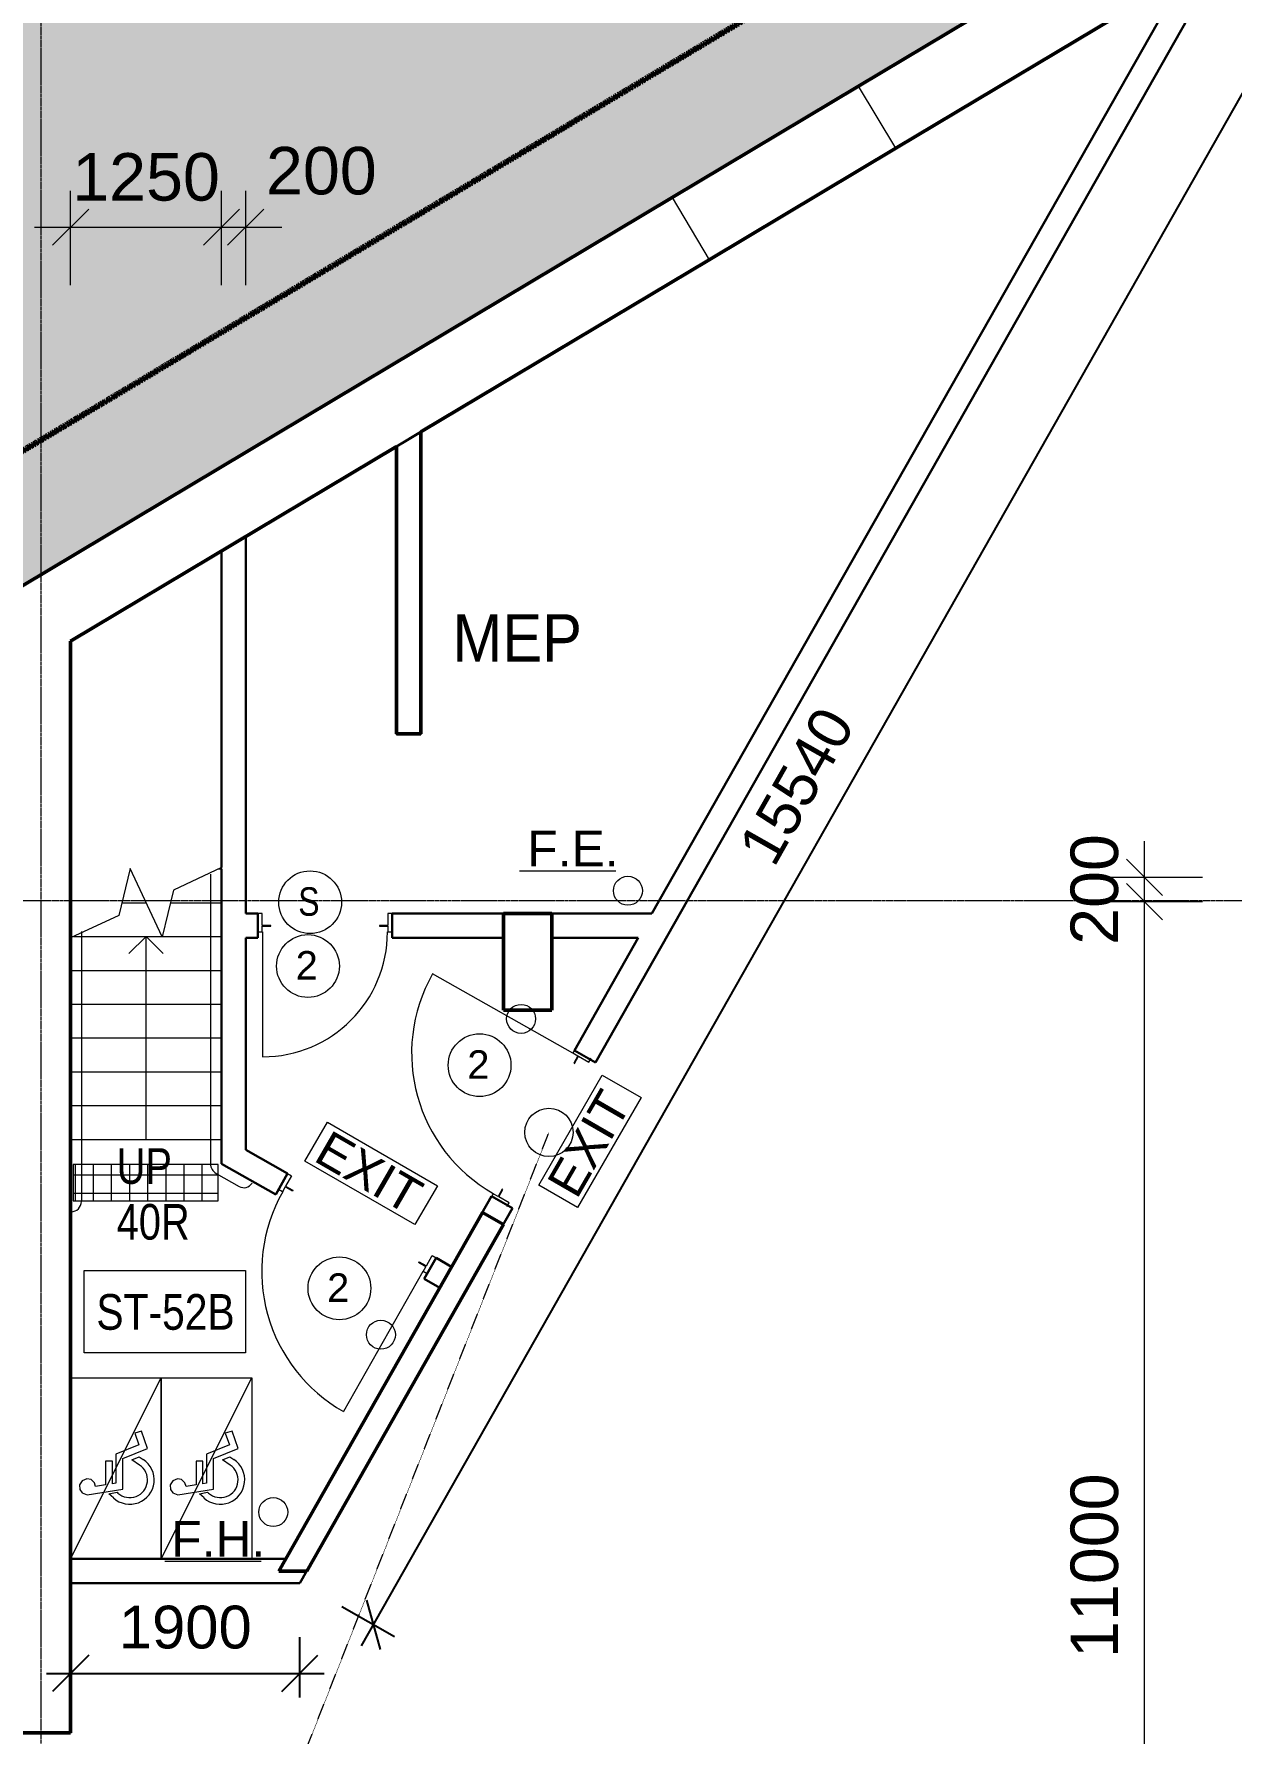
# Model space of a CAD drawing. Header units: millimetres. Extents: x -309924 to 219496, y -330797 to 211873.
# Drawn here: x 36298 to 46211, y 167570 to 181641 of the extents above; entities that cross this region are included whole.
import ezdxf

# ---------------------------------------------------------------- set-up
doc = ezdxf.new("R2010")
doc.units = ezdxf.units.MM
for name, pattern in [('Dash2', [3, 1.5, -1.5]), ('Double dash', [24.5, 10, -3, 2, -3, 2, -4.5]), ('Double dash_2_', [42.8625, 15.875, -4.7625, 6.35, -4.7625, 6.35, -4.7625]), ('Grid Line', [21, 12, -3, 3, -3]), ('Overhead', [1.8, 1.2, -0.6])]:
    doc.linetypes.add(name, pattern=pattern)
for name, color, linetype, lineweight in [('0-1', 7, 'Continuous', 5), ('0-3', 7, 'Double dash_2_', 50), ('A-ANNO-DIMS', 7, 'Continuous', 9), ('A-ANNO-NOTE', 7, 'Continuous', 5), ('A-ANNO-NOTE-1', 7, 'Continuous', 20), ('A-DETL', 102, 'Continuous', 5), ('A-DETL-GENF', 7, 'Continuous', 5), ('A-DETL-HDLN-1', 7, 'Dash2', 5), ('A-DETL-THIN', 7, 'Continuous', 5), ('A-DOOR-1', 7, 'Continuous', 9), ('A-DOOR-FRAM', 7, 'Continuous', 5), ('A-WALL-2', 7, 'Continuous', 35), ('C-PROP-LINE', 7, 'Double dash', 70), ('C-PROP-LINE-1', 7, 'Double dash_2_', 50), ('G-ANNO-TEXT', 7, 'Continuous', 5), ('I-WALL', 7, 'Continuous', 9), ('OAP280_C', 210, 'Continuous', 50), ('OAP280_W', 210, 'Continuous', 50), ('S-COLS-2', 7, 'Continuous', 35), ('S-COLS-3', 7, 'Continuous', 13), ('S-GRID-1', 7, 'Grid Line', 5), ('S-STRS', 7, 'Continuous', 5), ('S-STRS-2', 7, 'Overhead', 5), ('S-STRS-MBND', 7, 'Continuous', 5)]:
    doc.layers.add(name, color=color, linetype=linetype, lineweight=lineweight)
doc.layers.add('A-DETL-GENF-5', color=7, linetype='Continuous', lineweight=9, true_color=0x525252)
doc.styles.add('Arial Narrow_1', font='ARIALN.TTF', dxfattribs={"height": 294.984802})
doc.styles.add('Arial_1', font='arial.ttf', dxfattribs={"height": 393.413174})
doc.styles.add('Arial_11', font='arial.ttf', dxfattribs={"height": 354.071856})
doc.styles.add('Arial_2', font='arial.ttf', dxfattribs={"height": 1.475299})
doc.styles.add('Arial_5', font='arial.ttf', dxfattribs={"width": 0.9, "height": 393.413174})
doc.styles.add('Arial_6', font='arial.ttf', dxfattribs={"height": 1.18024})
doc.styles.add('Arial_7', font='arial.ttf', dxfattribs={"width": 0.8, "height": 1.967066})
doc.styles.add('Arial_8', font='arial.ttf', dxfattribs={"width": 0.8, "height": 295.05988})
doc.dimstyles.new('Diagonal_-_2_0mm_Arial', dxfattribs={"dimscale": 304.8, "dimtxt": 500, "dimasz": 0.984252, "dimexe": 0.984252, "dimexo": 0.984252, "dimgap": 0.656168, "dimtad": 1, "dimdec": 0, "dimrnd": 5, "dimzin": 0, "dimdsep": 46, "dimtxsty": 'Arial_11', "dimblk1": 'OBLIQUE', "dimblk2": 'OBLIQUE', "dimsah": 1, "dimcen": 0.09, "dimdle": 0.656168, "dimadec": 0, "dimazin": 0, "dimtfac": 1, "dimtdec": 4, "dimtix": 1, "dimtmove": 0, "dimatfit": 3, "dimfxl": 1, "dimtvp": 1, "dimtolj": 1, "dimtzin": 0, "dimarcsym": 2})

# ---------------------------------------------------------------- blocks, each defined once
blk = doc.blocks.new('Family - ___-1112717-B2_F PLAN _2 OF 2_')
at = {"layer": 'C-PROP-LINE', "ltscale": 0.3}
blk.add_lwpolyline([(75195, 204615), (56424, 190270), (27494, 172990), (24317, 171707), (22343, 170786), (20247, 169882), (19207, 169463), (18068, 169024), (15862, 168236), (13632, 167518), (11379, 166872), (9105, 166298)], dxfattribs=at)
blk = doc.blocks.new('ARC_ANN_FE_FIRE-EXTINGUISHER - 4-883778-B2_F PLAN _2 OF 2_')
at = {"layer": 'A-ANNO-NOTE'}
blk.add_circle((2.685, -0.821), 0.6, dxfattribs=at)
at = {"layer": 'A-ANNO-NOTE-1'}
blk.add_line((-1.804, 0), (2.187, 0), dxfattribs=at)
at = {"layer": 'A-ANNO-NOTE', "insert": (0.406, 1.662), "char_height": 1.4753, "width": 4.5, "attachment_point": 2, "line_spacing_factor": 0.938532, "style": 'Arial_2'}
blk.add_mtext('F.E.', dxfattribs=at)
blk = doc.blocks.new('ARC_ANN_EXIT - ARC_ANN_EXIT-878429-B2_F PLAN _2 OF 2_')
at = {"layer": 'A-ANNO-NOTE'}
for p, q in [((-2.124, 0), (-2.124, 1.862)), ((-2.124, 1.862), (3.134, 1.862)), ((3.134, 1.862), (3.134, 0)), ((3.134, 0), (-2.124, 0))]:
    blk.add_line(p, q, dxfattribs=at)
at = {"layer": 'A-ANNO-NOTE', "insert": (0.406, 1.662), "char_height": 1.4753, "width": 5.454, "attachment_point": 2, "line_spacing_factor": 0.938532, "style": 'Arial_2'}
blk.add_mtext('EXIT', dxfattribs=at)
blk = doc.blocks.new('ARC_ANN_FIRE-RATING_two_ - top right-911182-B2_F PLAN _2 OF 2_')
at = {"layer": 'A-ANNO-NOTE'}
for centre, radius in [((1.718, 1.92), 0.6), ((0, 0), 1.3)]:
    blk.add_circle(centre, radius, dxfattribs=at)
at = {"layer": 'A-ANNO-NOTE', "insert": (-0.05, 0.62), "char_height": 1.18, "width": 1.0944, "attachment_point": 2, "line_spacing_factor": 0.938532, "style": 'Arial_6'}
blk.add_mtext('2', dxfattribs=at)
blk = doc.blocks.new('ARC_ANN_FIRE-RATING_two_ - bottom right-911402-B2_F PLAN _2 OF 2_')
at = {"layer": 'A-ANNO-NOTE'}
for centre, radius in [((0, 0), 1.3), ((1.718, -1.92), 0.6)]:
    blk.add_circle(centre, radius, dxfattribs=at)
at = {"layer": 'A-ANNO-NOTE', "insert": (-0.05, 0.62), "char_height": 1.18, "width": 1.0944, "attachment_point": 2, "line_spacing_factor": 0.938532, "style": 'Arial_6'}
blk.add_mtext('2', dxfattribs=at)
blk = doc.blocks.new('ARC_ANN_FIRE-RATING_two_ - none-909955-B2_F PLAN _2 OF 2_')
at = {"layer": 'A-ANNO-NOTE'}
blk.add_circle((0, 0), 1.3, dxfattribs=at)
at = {"layer": 'A-ANNO-NOTE', "insert": (-0.05, 0.62), "char_height": 1.18, "width": 1.0944, "attachment_point": 2, "line_spacing_factor": 0.938532, "style": 'Arial_6'}
blk.add_mtext('2', dxfattribs=at)
blk = doc.blocks.new('ARC_DOOR_M41_SINGLE_METAL_WITH_VP - 1200x2100mm-35065409-B2_F PLAN _2 OF 2_')
at = {"layer": 'A-DOOR-1'}
for p, q in [((-670, 52), (-707, 52)), ((-670, 5), (-670, 52)), ((-600, 5), (-670, 5)), ((-600, -2), (-600, 5)), ((670, 5), (600, 5)), ((600, 5), (600, -2)), ((707, 52), (670, 52)), ((670, 52), (670, 5)), ((-707, -100), (-670, -100)), ((-670, -100), (-670, -2)), ((-670, -2), (-600, -2)), ((600, -2), (670, -2)), ((670, -2), (670, -100)), ((670, -100), (707, -100))]:
    blk.add_line(p, q, dxfattribs=at)
at = {"layer": 'A-DOOR-FRAM'}
blk.add_line((667, 52), (667, 1386), dxfattribs=at)
blk.add_arc((667, 52), 1334, 90, 180, dxfattribs=at)
blk = doc.blocks.new('ARC_DOOR_M41_SINGLE_METAL_WITH_VP - 1200x2100mm-37188014-B2_F PLAN _2 OF 2_')
at = {"layer": 'A-DOOR-1'}
for p, q in [((-707, 100), (-670, 100)), ((-670, 100), (-670, 2)), ((-670, 2), (-600, 2)), ((-600, 2), (-600, -5)), ((600, 2), (670, 2)), ((600, -5), (600, 2)), ((670, 100), (707, 100)), ((670, 2), (670, 100)), ((-670, -52), (-707, -52)), ((-670, -5), (-670, -52)), ((-600, -5), (-670, -5)), ((670, -5), (600, -5)), ((670, -52), (670, -5)), ((707, -52), (670, -52))]:
    blk.add_line(p, q, dxfattribs=at)
at = {"layer": 'A-DOOR-FRAM'}
blk.add_line((667, -52), (667, -1386), dxfattribs=at)
blk.add_arc((667, -52), 1334, 180, 270, dxfattribs=at)
blk = doc.blocks.new('ARC_DOOR_M41_SINGLE_METAL_WITH_VP - 900x2100mm-37191662-B2_F PLAN _2 OF 2_')
at = {"layer": 'A-DOOR-1'}
for p, q in [((-520, 52), (-557, 52)), ((-520, 5), (-520, 52)), ((-450, 5), (-520, 5)), ((-450, -2), (-450, 5)), ((520, 5), (450, 5)), ((450, 5), (450, -2)), ((557, 52), (520, 52)), ((520, 52), (520, 5)), ((-557, -100), (-520, -100)), ((-520, -100), (-520, -2)), ((-520, -2), (-450, -2)), ((450, -2), (520, -2)), ((520, -2), (520, -100)), ((520, -100), (557, -100))]:
    blk.add_line(p, q, dxfattribs=at)
at = {"layer": 'A-DOOR-FRAM'}
blk.add_line((517, 52), (517, 1086), dxfattribs=at)
blk.add_arc((517, 52), 1034, 90, 180, dxfattribs=at)
blk = doc.blocks.new('ARC_SYMB_REFUSE - ARC_SYMB_REFUSE B-25762391-B2_F PLAN _2 OF 2_')
at = {"layer": 'A-DETL-GENF'}
for p, q in [((-750, 750), (750, 0)), ((750, 750), (750, 0)), ((-203, 654), (-219, 613)), ((-219, 613), (-173, 317)), ((-176, 673), (-203, 654)), ((-137, 676), (-176, 673)), ((-102, 653), (-137, 676)), ((-120, 553), (-93, 581)), ((-86, 615), (-102, 653)), ((-93, 581), (-86, 615)), ((-245, 395), (-210, 433)), ((-210, 433), (-198, 365)), ((-150, 544), (-120, 553)), ((-137, 461), (-150, 544)), ((60, 461), (-137, 461)), ((60, 404), (60, 461)), ((-198, 365), (-204, 359)), ((-173, 317), (82, 317)), ((-128, 404), (60, 404)), ((-123, 374), (-128, 404)), ((119, 374), (-123, 374)), ((82, 317), (164, 113)), ((196, 185), (119, 374)), ((28, 179), (71, 243)), ((71, 243), (95, 182)), ((95, 182), (73, 149)), ((164, 113), (309, 162)), ((291, 219), (196, 185)), ((309, 162), (291, 219)), ((-750, 0), (750, -750)), ((-750, 0), (750, 0)), ((750, 0), (-750, 0)), ((-203, -96), (-219, -137)), ((-219, -137), (-173, -433)), ((-176, -77), (-203, -96)), ((-137, -74), (-176, -77)), ((-102, -97), (-137, -74)), ((-86, -135), (-102, -97)), ((-93, -169), (-86, -135)), ((750, 0), (750, -750)), ((-150, -206), (-120, -197)), ((-137, -289), (-150, -206)), ((-120, -197), (-93, -169)), ((-245, -355), (-210, -317)), ((-210, -317), (-198, -385)), ((-198, -385), (-204, -391)), ((60, -289), (-137, -289)), ((-128, -346), (60, -346)), ((-123, -376), (-128, -346)), ((119, -376), (-123, -376)), ((60, -346), (60, -289)), ((196, -565), (119, -376)), ((-173, -433), (82, -433)), ((28, -571), (71, -507)), ((71, -507), (95, -568)), ((82, -433), (164, -637)), ((291, -531), (196, -565)), ((309, -588), (291, -531)), ((95, -568), (73, -601)), ((164, -637), (309, -588)), ((750, -750), (-750, -750))]:
    blk.add_line(p, q, dxfattribs=at)
for centre, radius in [((-95, 260), 202), ((-95, 260), 147), ((-95, -490), 202), ((-95, -490), 147)]:
    blk.add_arc(centre, radius, 137.8468, 326.5012, dxfattribs=at)
blk = doc.blocks.new('Family - ___-2785461-B2_F PLAN _2 OF 2_')
at = {"layer": 'C-PROP-LINE'}
blk.add_line((56581, 190357), (-244, 156403), dxfattribs=at)
blk = doc.blocks.new('Family - ___-36030423-B2_F PLAN _2 OF 2_')
at = {"layer": 'C-PROP-LINE'}
blk.add_line((56581, 190357), (-244, 156403), dxfattribs=at)
blk = doc.blocks.new('Family - ___-3197506-B2_F PLAN _2 OF 2_')
at = {"layer": 'C-PROP-LINE-1'}
blk.add_line((56581, 190357), (-244, 156403), dxfattribs=at)
blk = doc.blocks.new('ARC_ANN_SMOKE SEAL_HOLD OPEN DOOR_ - none-5827350-B2_F PLAN _1 OF 2_')
at = {"layer": 'A-ANNO-NOTE'}
blk.add_circle((0, 0), 1.3, dxfattribs=at)
at = {"layer": 'A-ANNO-NOTE', "insert": (-0.05, 0.62), "char_height": 1.18, "width": 1.3104, "attachment_point": 2, "line_spacing_factor": 0.938532, "style": 'Arial_7'}
blk.add_mtext('S', dxfattribs=at)
blk = doc.blocks.new('Dims-B2-FPLAN_2OF2__dwg__Oblique-5772969-B2_F PLAN _2 OF 2_')
at = {"layer": 'A-ANNO-DIMS'}
blk.add_line((-0.5, -0.5), (0.5, 0.5), dxfattribs=at)
blk = doc.blocks.new('_Oblique')
at = {"color": 0, "linetype": 'ByBlock', "lineweight": -2}
blk.add_line((-0.5, -0.5), (0.5, 0.5), dxfattribs=at)
blk = doc.blocks.new('*D182')
at = {"layer": 'A-ANNO-DIMS', "color": 0, "lineweight": -2, "transparency": 16777216}
for p, q in [((39010, 168292), (46878, 182158)), ((46953, 181885), (46518, 182132)), ((39283, 168367), (38848, 168614))]:
    blk.add_line(p, q, dxfattribs=at)
at = {"layer": 'Defpoints', "color": 0, "transparency": 16777216}
for p in [(46779, 181984), (47214, 181737), (39544, 168219)]:
    blk.add_point(p, dxfattribs=at)
at = {"layer": 'A-ANNO-DIMS', "color": 0, "lineweight": -2, "transparency": 16777216, "xscale": 299.9999999999999, "yscale": 299.9999999999999, "zscale": 299.9999999999999}
for p, rotation in [((46779, 181984), 60.42918737615303), ((39109, 168466), 240.429187376153)]:
    blk.add_blockref('_Oblique', p, dxfattribs=dict(at, rotation=rotation))
at = {"layer": 'A-ANNO-DIMS', "color": 0, "transparency": 16777216, "insert": (42613, 175413), "char_height": 354.1, "attachment_point": 5, "rotation": 60.4292, "style": 'Arial_11'}
blk.add_mtext('\\A1;15540', dxfattribs=at)
blk = doc.blocks.new('*D183')
at = {"layer": 'A-ANNO-DIMS', "color": 0, "lineweight": -2, "transparency": 16777216}
for p, q in [((36601, 167864), (36601, 168364)), ((38500, 167864), (38500, 168364)), ((36401, 168064), (38700, 168064))]:
    blk.add_line(p, q, dxfattribs=at)
at = {"layer": 'Defpoints', "color": 0, "transparency": 16777216}
for p in [(38500, 168064), (36601, 167564), (38500, 167564)]:
    blk.add_point(p, dxfattribs=at)
at = {"layer": 'A-ANNO-DIMS', "color": 0, "lineweight": -2, "transparency": 16777216, "xscale": 299.9999999999999, "yscale": 299.9999999999999, "zscale": 299.9999999999999, "rotation": 180}
blk.add_blockref('_Oblique', (36601, 168064), dxfattribs=at)
at = {"layer": 'A-ANNO-DIMS', "color": 0, "lineweight": -2, "transparency": 16777216, "xscale": 299.9999999999999, "yscale": 299.9999999999999, "zscale": 299.9999999999999}
blk.add_blockref('_Oblique', (38500, 168064), dxfattribs=at)
at = {"layer": 'A-ANNO-DIMS', "color": 0, "transparency": 16777216, "insert": (37551, 168445), "char_height": 354.1, "attachment_point": 5, "style": 'Arial_11'}
blk.add_mtext('\\A1;1900', dxfattribs=at)
blk = doc.blocks.new('ARC_ANN_FE_FIRE HYDRANT - 2-5415363-B2_F PLAN _2 OF 2_')
at = {"layer": 'A-ANNO-NOTE'}
blk.add_circle((2.685, 2.036), 0.6, dxfattribs=at)
at = {"layer": 'A-ANNO-NOTE-1'}
blk.add_line((-1.804, 0), (2.187, 0), dxfattribs=at)
at = {"layer": 'A-ANNO-NOTE', "insert": (0.406, 1.662), "char_height": 1.4753, "width": 4.626, "attachment_point": 2, "line_spacing_factor": 0.938532, "style": 'Arial_2'}
blk.add_mtext('F.H.', dxfattribs=at)

msp = doc.modelspace()

# ---------------------------------------------------------------- hatches: boundary and pattern name
at = {"layer": 'A-DETL-GENF'}
h = msp.add_hatch(dxfattribs=at)
h.set_pattern_fill('FP_4', color=256, style=0, pattern_type=2)
h.set_pattern_definition([(270, (-82308.72, 193792.02), (150, 9e-15), []), (0, (-82308.72, 193792.02), (0, 150), [])])
h.paths.add_polyline_path([(36623.5, 171977.2), (37823.5, 171977.2), (37823.5, 172277.2), (36623.5, 172277.2)], flags=0)
at = {"layer": 'A-DETL-GENF-5'}
h = msp.add_hatch(dxfattribs=at)
h.set_pattern_fill('FP_5', color=256, style=0, pattern_type=2)
h.set_pattern_definition([(45, (0, 0), (1e-13, 1796.051), [1270, -1270]), (45, (-336.8, 336.8), (1e-13, 1796.051), [1270, -1270]), (45, (-673.5, 673.5), (1e-13, 1796.051), [1270, -1270]), (135, (-673.5, 898), (-1796.051, 1e-13), [1270, -1270]), (135, (-336.8, 1234.8), (-1796.051, 1e-13), [1270, -1270]), (135, (0, 1571.5), (-1796.051, 1e-13), [1270, -1270])])
h.paths.add_polyline_path([(9600.4, 129032.5), (9601.2, 161178.1), (78643.5, 202430.8), (123587.6, 202430.6), (123586.1, 139689.7), (115551, 129032.5), (116650, 129032.5), (123219.4, 137750.4), (124355.1, 137750.4), (124462.4, 151156.8), (124469, 204683.5), (-4678.3, 204683.5), (-4667.2, 161414.7), (-1657.7, 160831.2), (3415.6, 163862.5), (5580.2, 160240), (506.8, 157208.6), (-1654.1, 160825.1), (-4667.8, 161403.5), (-4678.3, 129032.5), (7685, 129032.5)])

# ---------------------------------------------------------------- linework, layer by layer
at = {"layer": 'A-ANNO-DIMS'}
for p, q in [((36601.3, 179560.5), (36601.3, 180341.4)), ((38051.3, 179560.5), (38051.3, 180341.4)), ((45494.3, 134955.9), (45494.3, 174955.9)), ((45975.3, 174655.9), (45194.3, 174655.9))]:
    msp.add_line(p, q, dxfattribs=at)
at = {"layer": 'A-ANNO-DIMS', "flags": 128}
for points in [[(37851.3, 179560.5), (37851.3, 180341.4)], [(36301.3, 180041.4), (38351.3, 180041.4)], [(45194.3, 174455.9), (45975.3, 174455.9)]]:
    msp.add_lwpolyline(points, dxfattribs=at)
at = {"layer": 'A-DETL'}
for p, q in [((37760.4, 174683.4), (37760.4, 172283.4)), ((36690.4, 174207.3), (36690.4, 171971.6)), ((37226.3, 174166), (37084.9, 174024.6)), ((37226.3, 172486), (37226.3, 174166)), ((37226.3, 174166), (37367.7, 174024.6)), ((37823.5, 172277.2), (36623.5, 172277.2)), ((36623.5, 172277.2), (36623.5, 171977.2)), ((37823.5, 171977.2), (37823.5, 172277.2)), ((37806, 172205.1), (37997.1, 172096.7)), ((36623.5, 171977.2), (37823.5, 171977.2))]:
    msp.add_line(p, q, dxfattribs=at)
for centre, radius, start, end in [((37850.4, 172283.4), 90, 180, 240.42949), ((38036.6, 172166.2), 80, 240.42949, 328), ((36605.4, 171971.6), 85, 270, 0)]:
    msp.add_arc(centre, radius, start, end, dxfattribs=at)
at = {"layer": 'A-DETL-HDLN-1'}
msp.add_line((38545.7, 167419.5), (40562.6, 172544.2), dxfattribs=at)
at = {"layer": 'A-DETL-THIN'}
msp.add_circle((40562.6, 172544.2), 200, dxfattribs=at)
at = {"layer": 'A-WALL-2'}
for p, q in [((78641.6, 202430.7), (43126.7, 181210.1)), ((43434.4, 180695), (67826, 195269.3)), ((41581.5, 180286.8), (9601.2, 161178.1)), ((36601.3, 176612.1), (41889.2, 179771.7)), ((36601.3, 167570), (36601.3, 176612.1))]:
    msp.add_line(p, q, dxfattribs=at)
msp.add_lwpolyline([(39301.4, 178225.5), (39501.4, 178345.1), (39501.4, 175846.1), (39301.4, 175846.1)], close=True, dxfattribs=at)
at = {"layer": 'G-ANNO-TEXT', "flags": 128}
msp.add_lwpolyline([(36714.6, 171400.4), (38050.7, 171400.4), (38050.7, 170719.5), (36714.6, 170719.5)], close=True, dxfattribs=at)
at = {"layer": 'I-WALL', "lineweight": 30}
for p, q in [((40947, 173124.3), (46170, 182329.6)), ((45822.1, 182121.7), (41415.8, 174356)), ((38051.3, 177478.5), (37851.3, 177359)), ((38051.3, 174356), (38051.3, 177478.5)), ((37851.3, 177359), (37851.3, 174737.4)), ((37851.3, 174726), (37851.3, 172283.2)), ((38151.3, 174356), (38051.3, 174356)), ((38151.3, 174156), (38151.3, 174356)), ((40186.2, 174356), (39265.3, 174356)), ((39265.3, 174356), (39265.3, 174156)), ((40186.2, 174156), (40186.2, 174356)), ((41415.8, 174356), (40586.2, 174356)), ((40586.2, 174356), (40586.2, 174156)), ((38051.3, 174156), (38151.3, 174156)), ((38051.3, 172399.7), (38051.3, 174156)), ((39265.3, 174156), (40186.2, 174156)), ((40586.2, 174156), (41302.3, 174156)), ((41302.3, 174156), (40773, 173223)), ((40773, 173223), (40947, 173124.3)), ((38398.2, 172202.8), (38051.3, 172399.7)), ((37851.3, 172283.2), (38299.5, 172028.9)), ((38299.5, 172028.9), (38398.2, 172202.8)), ((40088, 172015.8), (39756.7, 171432)), ((40262, 171917.1), (40088, 172015.8)), ((38499.9, 168811.6), (40262, 171917.1)), ((39628, 171505), (39529.3, 171331.1)), ((39756.7, 171432), (39628, 171505)), ((39658, 171258), (38383.4, 169011.6)), ((39529.3, 171331.1), (39658, 171258)), ((38383.4, 169011.6), (36601.3, 169011.6)), ((36601.3, 169011.6), (36601.3, 168811.6)), ((36601.3, 168811.6), (38499.9, 168811.6))]:
    msp.add_line(p, q, dxfattribs=at)
at = {"layer": 'OAP280_C'}
for p, q in [((43126.6, 181210), (41581.5, 180286.8)), ((41889.2, 179771.7), (43434.4, 180695)), ((40586.2, 174355.9), (40186.2, 174355.9)), ((40186.2, 174355.9), (40186.2, 173555.9)), ((40586.2, 173555.9), (40586.2, 174355.9)), ((40186.2, 173555.9), (40586.2, 173555.9))]:
    msp.add_line(p, q, dxfattribs=at)
at = {"layer": 'OAP280_W'}
for p, q in [((78641.6, 202431), (43126.6, 181210)), ((43434.4, 180695), (78807.2, 201831)), ((41581.5, 180286.8), (9601.3, 161178)), ((39501.3, 178344.9), (41889.2, 179771.7)), ((39501.3, 175845.9), (39501.3, 178344.9)), ((36601.3, 176612.1), (39301.3, 178225.4)), ((39301.3, 178225.4), (39301.3, 175845.9)), ((36601.3, 167570.9), (36601.3, 176612.1)), ((39301.3, 175845.9), (39501.3, 175845.9)), ((40011.4, 171880.8), (38326.3, 168910.9)), ((40185.4, 171782.1), (40011.4, 171880.8)), ((38556.2, 168910.9), (40185.4, 171782.1)), ((38326.3, 168910.9), (38556.2, 168910.9)), ((36101.3, 167570.9), (36601.3, 167570.9))]:
    msp.add_line(p, q, dxfattribs=at)
at = {"layer": 'S-COLS-2'}
for p, q in [((43126.7, 181210.1), (41581.5, 180286.8)), ((41889.2, 179771.7), (43434.4, 180695)), ((40586.2, 174356), (40186.2, 174356)), ((40186.2, 174356), (40186.2, 173556)), ((40586.2, 173556), (40586.2, 174356)), ((40186.2, 173556), (40586.2, 173556))]:
    msp.add_line(p, q, dxfattribs=at)
at = {"layer": 'S-COLS-3'}
for p, q in [((43434.4, 180695), (43126.7, 181210.1)), ((41581.5, 180286.8), (41889.2, 179771.7))]:
    msp.add_line(p, q, dxfattribs=at)
at = {"layer": 'S-GRID-1'}
for p, q in [((36354.3, 210672.6), (36353.9, 140117.7)), ((-10508.1, 174464.5), (128177.4, 174463.8))]:
    msp.add_line(p, q, dxfattribs=at)
at = {"layer": 'S-STRS'}
for p, q in [((37093.4, 174726), (37095.7, 174726)), ((37826.8, 174726), (37851.3, 174726)), ((37851.3, 174726), (37851.3, 174737.4)), ((37025.4, 174446), (37226.3, 174446)), ((37427.2, 174446), (37851.3, 174446)), ((36625.8, 174166), (37356.9, 174166)), ((37359.1, 174166), (37851.3, 174166)), ((36601.3, 173886), (37851.3, 173886)), ((36601.3, 173606), (37851.3, 173606)), ((36601.3, 173326), (37851.3, 173326)), ((36601.3, 173046), (37851.3, 173046)), ((36601.3, 172766), (37851.3, 172766)), ((36601.3, 172486), (37851.3, 172486))]:
    msp.add_line(p, q, dxfattribs=at)
at = {"layer": 'S-STRS-2'}
for p, q in [((37093.4, 174726), (37095.7, 174726)), ((37826.8, 174726), (37851.3, 174726)), ((37025.4, 174446), (37226.3, 174446)), ((37427.2, 174446), (37851.3, 174446)), ((36625.8, 174166), (37356.9, 174166)), ((37359.1, 174166), (37851.3, 174166)), ((36601.3, 173886), (37851.3, 173886)), ((36601.3, 173606), (37851.3, 173606)), ((36601.3, 173326), (37851.3, 173326)), ((36601.3, 173046), (37851.3, 173046)), ((36601.3, 172766), (37851.3, 172766)), ((36601.3, 172486), (37851.3, 172486))]:
    msp.add_line(p, q, dxfattribs=at)
at = {"layer": 'S-STRS-MBND'}
for p, q in [((37094.2, 174729.2), (36999.7, 174340.3)), ((37358.4, 174162.8), (37094.2, 174729.2)), ((37851.3, 174737.4), (37452.9, 174551.6)), ((37452.9, 174551.6), (37358.4, 174162.8)), ((36999.7, 174340.3), (36601.3, 174154.5))]:
    msp.add_line(p, q, dxfattribs=at)

# ---------------------------------------------------------------- block references
at = {"xscale": 300, "yscale": 300, "zscale": 300}
for p in [(36601.3, 180041.4), (37851.3, 180041.4)]:
    msp.add_blockref('Dims-B2-FPLAN_2OF2__dwg__Oblique-5772969-B2_F PLAN _2 OF 2_', p, dxfattribs=at)
for p, rotation in [((37851.3, 180041.4), 180), ((38051.3, 180041.4), 180), ((45494.3, 174655.9), 270), ((45494.3, 174455.9), 90)]:
    msp.add_blockref('Dims-B2-FPLAN_2OF2__dwg__Oblique-5772969-B2_F PLAN _2 OF 2_', p, dxfattribs=dict(at, rotation=rotation))
at = {"layer": '0-1'}
for name, p, rotation in [('Family - ___-2785461-B2_F PLAN _2 OF 2_', (0, 0), 359.9997000009001), ('Family - ___-36030423-B2_F PLAN _2 OF 2_', (0, 0), 359.9997000009001), ('ARC_DOOR_M41_SINGLE_METAL_WITH_VP - 900x2100mm-37191662-B2_F PLAN _2 OF 2_', (38708.3, 174256), 179.9997000009), ('ARC_DOOR_M41_SINGLE_METAL_WITH_VP - 1200x2100mm-35065409-B2_F PLAN _2 OF 2_', (40475.6, 172593.6), 60.4291873759191), ('ARC_DOOR_M41_SINGLE_METAL_WITH_VP - 1200x2100mm-37188014-B2_F PLAN _2 OF 2_', (38963.7, 171767), 330.4291873759197), ('ARC_SYMB_REFUSE - ARC_SYMB_REFUSE B-25762391-B2_F PLAN _2 OF 2_', (37351.3, 169761.6), 89.99969999999992)]:
    msp.add_blockref(name, p, dxfattribs=dict(at, rotation=rotation))
at = {"layer": '0-3', "rotation": 359.9997000009001}
msp.add_blockref('Family - ___-3197506-B2_F PLAN _2 OF 2_', (0, 0), dxfattribs=at)
at = {"layer": 'A-ANNO-NOTE', "xscale": 200, "yscale": 200, "zscale": 200}
for name, p in [('ARC_ANN_FE_FIRE-EXTINGUISHER - 4-883778-B2_F PLAN _2 OF 2_', (40679.4, 174709.9)), ('ARC_ANN_SMOKE SEAL_HOLD OPEN DOOR_ - none-5827350-B2_F PLAN _1 OF 2_', (38584.6, 174450.3)), ('ARC_ANN_FIRE-RATING_two_ - none-909955-B2_F PLAN _2 OF 2_', (38566.8, 173921.8)), ('ARC_ANN_FIRE-RATING_two_ - top right-911182-B2_F PLAN _2 OF 2_', (39988.1, 173100.4)), ('ARC_ANN_FIRE-RATING_two_ - bottom right-911402-B2_F PLAN _2 OF 2_', (38827.4, 171252.8)), ('ARC_ANN_FE_FIRE HYDRANT - 2-5415363-B2_F PLAN _2 OF 2_', (37742.7, 168992.6))]:
    msp.add_blockref(name, p, dxfattribs=at)
for p, rotation in [((41012.3, 172289.7), 59.99999999999955), ((38910.2, 172093.8), 329.9999999999981)]:
    msp.add_blockref('ARC_ANN_EXIT - ARC_ANN_EXIT-878429-B2_F PLAN _2 OF 2_', p, dxfattribs=dict(at, rotation=rotation))
at = {"layer": 'C-PROP-LINE'}
msp.add_blockref('Family - ___-1112717-B2_F PLAN _2 OF 2_', (0, 0), dxfattribs=at)

# ---------------------------------------------------------------- texts
at = {"layer": 'A-ANNO-DIMS', "char_height": 393.41, "attachment_point": 2, "line_spacing_factor": 0.938532, "style": 'Arial_1'}
for s, insert, width in [('200', (38677.9, 180705.7), 1094.4), ('1250', (37226.3, 180654.2), 1459.2)]:
    msp.add_mtext(s, dxfattribs=dict(at, insert=insert, width=width))
at = {"layer": 'A-ANNO-DIMS', "char_height": 393.41, "attachment_point": 2, "rotation": 90, "line_spacing_factor": 0.938532, "style": 'Arial_1'}
for s, insert, width in [('200', (44881.6, 174555.9), 1094.4), ('11000', (44881.6, 168955.9), 1824)]:
    msp.add_mtext(s, dxfattribs=dict(at, insert=insert, width=width))
at = {"layer": 'G-ANNO-TEXT', "attachment_point": 1}
for s, insert, char_height, width, line_spacing_factor, style in [('MEP', (39764.3, 176835.6), 393.41, 1262.4, 0.938532, 'Arial_5'), ('UP\\P40R', (36982.8, 172412.8), 295.06, 712.8, 0.938532, 'Arial_8'), ('ST-52B', (36814.6, 171205), 294.98, 1368, 0.968573, 'Arial Narrow_1')]:
    msp.add_mtext(s, dxfattribs=dict(at, insert=insert, char_height=char_height, width=width, line_spacing_factor=line_spacing_factor, style=style))

# ---------------------------------------------------------------- dimensions: what is measured, and where the dimension line sits
at = {"layer": 'A-ANNO-DIMS'}
dim = msp.add_linear_dim(base=(46778.9, 181984.1), p1=(39543.6, 168219.4), p2=(47213.7, 181737.4), angle=60.42919, dimstyle='Diagonal_-_2_0mm_Arial', override={"dimpost": '<>', "dimtmove": 1, "dimarcsym": 2}, dxfattribs=at)
dim.commit()
dim.dimension.update_dxf_attribs({"geometry": '*D182', "text_midpoint": (42612.6, 175413.1)})
dim = msp.add_linear_dim(base=(38499.9, 168064), p1=(36601.3, 167564), p2=(38499.9, 167564), dimstyle='Diagonal_-_2_0mm_Arial', override={"dimpost": '<>', "dimtmove": 1, "dimarcsym": 2}, dxfattribs=at)
dim.commit()
dim.dimension.update_dxf_attribs({"geometry": '*D183', "text_midpoint": (37550.6, 168444.8)})

doc.saveas('drawing.dxf')
